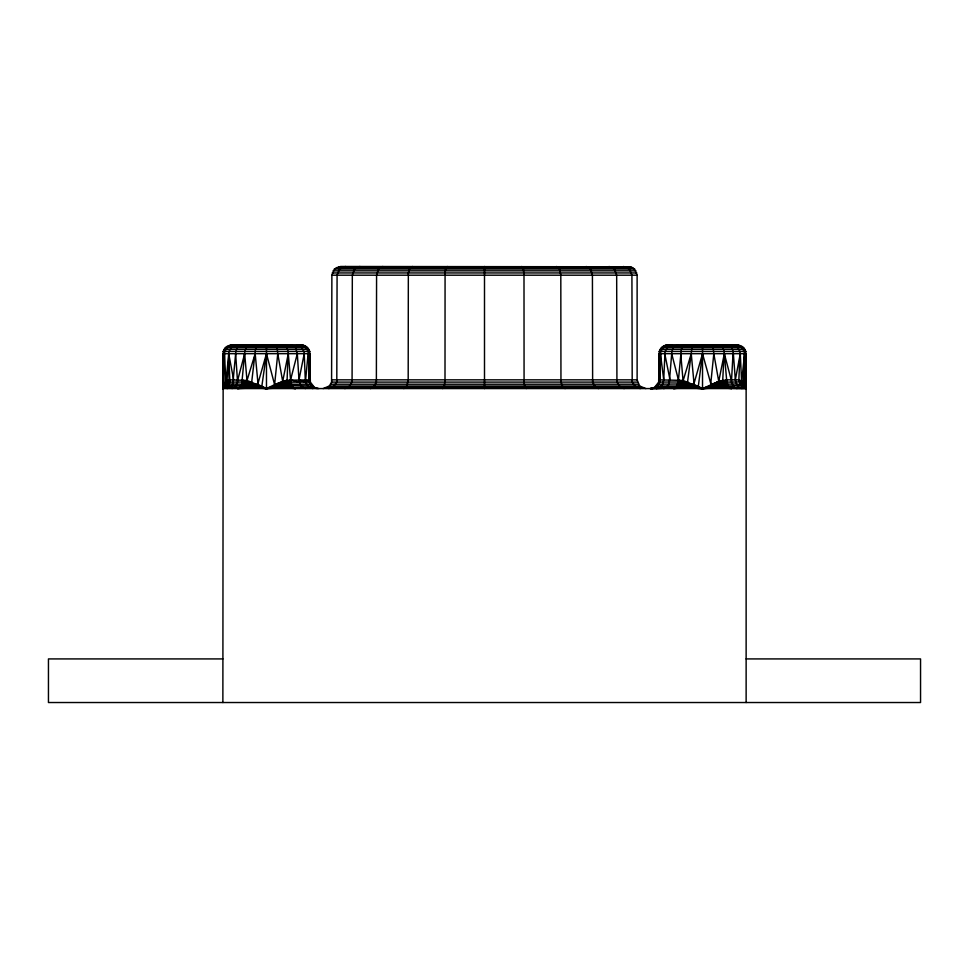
<?xml version="1.0" encoding="UTF-8"?>
<svg xmlns="http://www.w3.org/2000/svg" width="969" height="969" viewBox="0 0 969 969"><rect width="100%" height="100%" fill="white"/><g stroke="black" fill="none" stroke-linecap="round" stroke-linejoin="round"><path stroke-width="1.45" d="M318.777 388.569L314.428 387.406L310.346 382.101L309.777 351.432L307.524 347.52L303.612 345.267L231.591 344.964L225.426 347.52L223.173 351.432L222.87 702.525M317.553 388.569C312.963 388.593 308.832 384.487 309.05 379.848L310.08 353.685L222.87 353.685L222.87 388.569L746.13 388.569L745.827 351.432L743.574 347.52L737.409 344.964L665.388 345.267L661.476 347.52L659.223 351.432L658.654 382.101L654.596 387.406L650.235 388.569C655.286 389.15 660.022 384.935 659.95 379.848L660.688 351.432L664.613 346.127L668.828 344.964M650.223 388.569L685.41 387.685L702.525 388.569L718.732 381.386L726.629 379.848L738.862 379.848L745.294 385.287L746.13 388.569L743.502 386.74L741.551 382.246L744.64 353.685L745.318 384.548L746.13 388.569L743.526 383.239L744.362 351.432L740.437 346.127L736.222 344.964M223.076 386.51L222.87 388.569L224.747 388.266L227.788 382.161L228.975 351.432L232.487 346.127L236.266 344.964M232.778 344.964L228.563 346.127L224.638 351.432L223.657 385.383L222.87 388.569L225.656 386.801L239.961 387.406L257.269 386.631L266.475 388.569L285.261 387.685L295.4 388.569C286.109 385.408 275.862 386.171 266.475 388.569C252.558 386.873 238.689 388.521 224.747 388.266L228.006 386.013L229.895 382.101L228.708 353.685L225.801 384.233L222.87 388.569L223.076 386.873M745.658 372.871L746.13 353.685L658.92 353.685L659.95 379.848M654.596 387.406L685.955 386.692L702.525 388.569L719.131 382.864C727.743 386.243 738.063 381.108 745.597 387.273L746.045 388.218L724.994 386.801L711.985 387.927L702.525 353.685L692.75 387.915C705.674 389.938 718.792 383.397 731.45 388.569L721.311 387.685L702.525 388.569L693.586 385.977L681.546 385.432L673.6 388.569L685.41 387.685L702.525 388.569L711.185 386.05L720.112 385.505L730.202 388.266L746.13 388.569L745.294 385.287L746.13 353.685L746.13 702.525M745.924 386.873L742.569 385.432L742.496 387.406L744.701 387.806M677.864 344.964L673.503 347.52L671.905 351.432L669.143 384.208L665.194 388.266L656.098 388.569L659.841 387.406L662.687 384.208L663.729 379.848L665.025 351.432L668.537 346.127L672.316 344.964M743.502 386.74L745.597 387.273L746.13 388.569L745.44 386.631L742.496 387.406L740.994 386.013L738.862 379.848L740.025 351.432L736.513 346.127L732.734 344.964M659.441 371.127L658.944 379.848L683.036 380.429L702.525 388.569L711.985 387.927M295.4 388.569L288.944 386.801L287.03 382.161L288.132 351.432L286.097 346.127L283.917 344.964M724.994 386.801L722.729 380.272L724.182 351.432L722.147 346.127L719.967 344.964M693.501 344.964L691.902 347.52L691.236 353.685L682.164 383.918L680.008 387.806L676.011 387.406L678.252 382.101L681.304 349.324L682.903 346.127L685.083 344.964M314.428 387.406C288.665 387.467 263.265 387.467 237.55 388.569L239.961 387.406L241.729 384.208L244.818 351.432L246.853 346.127L249.033 344.964M223.076 387.225L222.87 388.569L223.754 387.685M227.097 388.569L230.38 387.406L232.778 384.208L235.855 351.432L237.453 347.52L241.814 344.964M736.985 388.569L734.114 387.406L731.438 382.101L733.145 351.432L731.547 347.52L727.186 344.964M226.504 387.406L225.801 384.233L230.137 379.848L246.986 380.429L266.475 388.569L284.644 386.655L288.181 385.468L312.624 386.013M235.637 353.685L237.562 382.101L234.886 387.406L232.015 388.569M275.499 344.964L277.098 347.52L277.764 353.685L274.602 384.669L275.935 387.927M711.549 344.964L713.148 347.52L713.814 353.685L710.652 384.669L722.729 380.272M238.798 388.266L244.769 386.74L249.36 387.685L250.426 385.626L251.722 381.907L255.489 349.324L257.451 344.964M680.819 386.74L685.41 387.685L687.384 383.239L691.236 353.685L694.131 384.548L702.525 388.569L720.694 386.655L721.311 387.685L711.706 387.309M300.172 344.964L304.387 346.127L308.312 351.432L305.429 382.101L309.038 387.406L312.902 388.569M266.475 353.685L256.7 387.915L266.475 388.569L274.602 384.669L266.475 353.685L261.557 388.218L249.36 387.685M702.525 353.685L698.298 386.51C696.808 391.173 688.935 384.632 685.41 387.685M323.161 388.569L329.327 386.013L331.58 382.101L331.882 275.196L334.438 269.031L340.603 266.475L630.649 266.778L634.562 269.031L637.117 275.196L637.117 379.848L639.673 386.013L645.839 388.569M223.924 387.685L222.955 388.218L223.403 387.273L222.87 388.569L223.56 386.631L223.003 387.879L225.656 386.801L225.377 385.505L223.609 386.05L222.87 388.569L223.367 387.309L225.656 386.801M741.903 388.569L737.264 386.013L735.338 379.848L740.292 353.685L741.527 380.429L745.318 384.548L743.526 383.239M311.231 384.208L283.542 384.233L266.475 388.569L257.536 385.977L225.377 385.505L223.512 386.679L222.87 388.569L223.633 384.669L222.87 353.685L223.379 372.786M309.559 371.127L310.359 382.101L287.03 382.161L266.475 388.569L258.081 384.548L255.186 353.685L245.496 385.432L243.958 387.806L237.55 388.569M275.656 387.309L285.261 387.685L282.682 381.386L288.277 353.685L290.748 382.101L292.989 387.406L294.152 388.266L316.524 388.266M296.684 344.964L300.463 346.127L303.975 351.432L304.242 353.685L298.985 379.848L300.802 386.013L305.392 388.569M720.694 386.655L718.732 381.386L724.327 353.685L731.244 379.848M222.87 388.569L225.995 381.386L230.137 379.848M310.056 379.848L286.679 380.272L274.881 385.383L283.542 384.233L290.579 379.848L297.313 353.685L295.497 347.52L291.136 344.964M237.756 379.848L244.672 353.685L246.986 380.429M224.36 353.685L225.995 381.386L223.633 384.669L227.836 380.272M251.722 381.907L227.788 382.161L226.019 382.864L223.609 386.05L227.388 383.906L241.729 384.208L251.334 383.239L258.081 384.548M223.657 385.383L226.019 382.864M229.895 382.101L227.388 383.906L228.006 386.013M724.327 353.685L726.629 379.848L723.08 382.161L719.131 382.864M275.39 386.679L284.062 385.505L290.748 382.101M731.45 388.569L729.039 387.406L726.798 382.101L718.732 381.386L710.931 385.383L723.589 383.906L726.798 382.101L743.562 381.907L745.318 384.548M447.254 266.475L445.655 269.031L445.074 272.943L445.001 379.848L444.335 386.013L442.748 388.569M287.03 382.161L282.682 381.386L274.602 384.669L286.679 380.272M656.401 386.013L677.004 386.013L682.164 383.918L693.852 385.287L698.152 386.873M742.569 385.432L728.046 386.013L719.592 384.233L711.185 386.05M239.961 387.406L245.496 385.432L266.475 388.569L266.475 344.964M412.552 266.475L409.463 269.031L408.337 272.943L408.191 379.848L406.919 386.013L403.831 388.569M745.827 387.915L746.13 388.569L745.488 386.679M663.608 388.569L665.194 388.266M382.755 266.475L378.394 269.031L376.578 275.196L376.372 382.101L373.501 387.406L370.412 388.569M359.887 266.475L354.545 269.031L352.328 275.196L352.074 382.101L348.549 387.406L344.782 388.569M651.531 388.569L657.975 388.266M745.924 386.51L743.695 384.475L739.831 384.208L741.551 382.246L745.924 387.225M345.509 266.475L339.55 269.031L337.079 275.196L336.8 382.101L332.876 387.406L328.661 388.569M711.44 386.679L724.231 385.468L729.039 387.406M677.004 386.013L681.546 385.432L702.525 388.569L702.525 344.964M673.6 388.569L680.008 387.806M658.654 382.101L687.772 381.907M697.753 387.879L682.164 383.918L657.781 384.208M275.135 386.05L288.181 385.468L292.989 387.406M223.512 386.679L224.76 386.655M338.351 266.778L630.649 266.778M336.243 267.638L632.757 267.638M334.438 269.031L634.562 269.031M333.045 270.835L635.955 270.835M332.185 272.943L636.815 272.943M331.882 275.196L637.117 275.196M229.338 345.267L303.612 345.267M665.388 345.267L739.662 345.267M227.23 346.127L305.719 346.127M663.28 346.127L741.769 346.127M225.426 347.52L307.524 347.52M661.476 347.52L743.574 347.52M224.033 349.324L308.917 349.324M660.083 349.324L744.967 349.324M223.173 351.432L309.777 351.432M659.223 351.432L745.827 351.432M331.882 379.848L637.117 379.848M331.58 382.101L637.42 382.101M330.72 384.208L638.28 384.208M329.327 386.013L639.673 386.013M327.522 387.406L641.478 387.406M325.414 388.266L643.586 388.266M222.87 658.92L48.45 658.92L48.45 702.525L920.55 702.525L920.55 658.92L746.13 658.92M242.202 382.101C248.234 385.856 255.889 383.53 262.102 386.873M623.491 266.475L629.45 269.031L631.921 275.196L632.2 382.101L636.124 387.406L640.339 388.569M609.113 266.475L614.455 269.031L616.672 275.196L616.926 382.101L620.451 387.406L624.218 388.569M586.245 266.475L590.606 269.031L592.422 275.196L592.628 382.101L595.499 387.406L598.588 388.569M671.687 353.685L678.421 379.848L682.673 382.246L694.131 384.548M738.862 379.848L743.562 381.907M250.898 384.475L261.836 387.552M556.448 266.475L559.537 269.031L560.809 275.196L560.954 382.101L562.989 387.406L565.169 388.569M290.579 379.848L299.13 382.101M261.703 387.879L246.114 383.918M687.384 383.239L698.019 387.225M241.729 384.208L245.496 385.432M305.429 382.101L298.985 379.848L297.313 353.685M697.886 387.552L686.948 384.475L682.673 382.246M225.995 381.386L227.788 382.161M678.252 382.101L682.164 383.918M261.969 387.225L246.623 382.246L242.371 379.848M723.589 383.906L728.046 386.013M287.539 383.906L291.996 386.013M521.746 266.475L523.345 269.031L523.999 275.196L524.072 382.101L524.665 386.013L526.252 388.569M309.256 382.101L305.271 379.848L304.242 353.685M745.948 387.552L741.915 383.918M745.597 387.273L745.997 387.879L745.44 386.631M310.359 382.101L309.05 379.848L308.59 353.685M745.609 386.449L746.13 388.569L745.621 385.965M664.758 353.685L670.015 379.848M228.708 353.685L233.662 379.848M713.814 353.685L718.732 381.386M277.764 353.685L282.682 381.386M660.41 353.685L663.729 379.848M680.722 353.685L683.036 380.429M733.363 353.685L735.338 379.848M726.629 379.848L726.798 382.101M484.5 266.475L484.5 388.569"/></g></svg>
